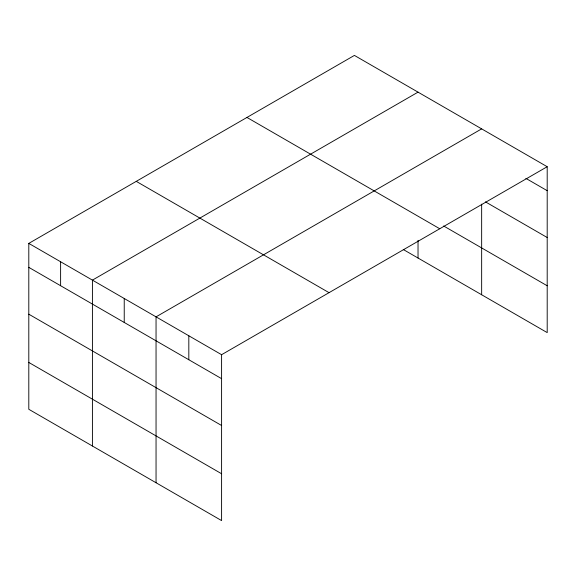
<?xml version="1.0" encoding="UTF-8"?>
<svg xmlns="http://www.w3.org/2000/svg" width="576" height="576" viewBox="0 0 576 576"><rect width="100%" height="100%" fill="white"/><g stroke="black" fill="none" stroke-linecap="round" stroke-linejoin="round"><path stroke-width="0.86" d="M28.8 243.396L221.594 354.701L221.594 520.589L28.8 409.284L28.8 243.396L354.406 55.411L547.2 166.716L547.2 332.604L403.286 249.516M418.032 92.138L92.419 280.13L92.419 446.018M481.651 128.873L156.046 316.858L156.046 482.746M221.594 354.701L547.2 166.716M525.859 178.358L547.2 190.678M485.46 201.866L547.2 237.514M443.635 225.972L547.2 285.768M246.96 117.446L439.747 228.751M136.253 181.361L329.04 292.666M28.8 267.358L221.594 378.662M28.8 314.194L221.594 425.498M28.8 362.448L221.594 473.753M481.651 204.134L481.651 294.761M418.032 240.358L418.032 258.026M188.82 335.779L188.82 359.741M124.236 298.49L124.236 322.452M60.61 261.763L60.61 285.725"/></g></svg>
